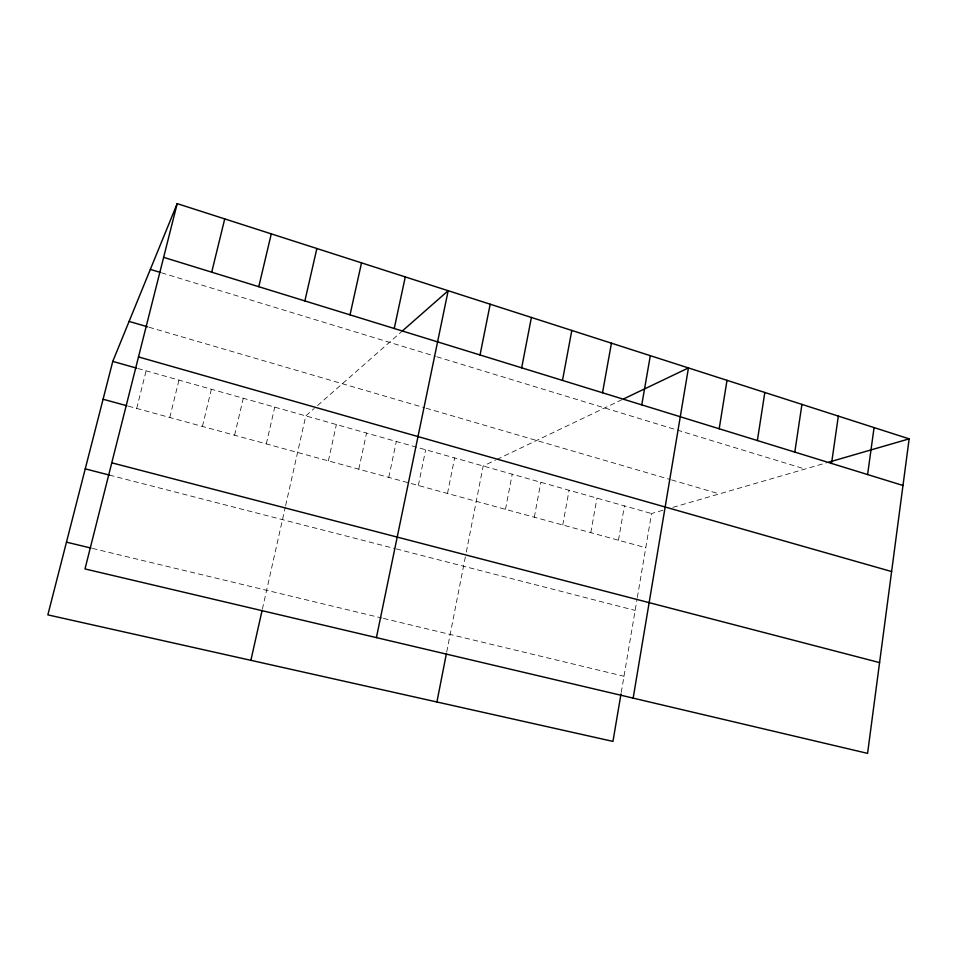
<?xml version="1.0" encoding="UTF-8"?>
<svg xmlns="http://www.w3.org/2000/svg" width="957" height="957" viewBox="0 0 957 957"><rect width="100%" height="100%" fill="white"/><g stroke="black" fill="none" stroke-linecap="round" stroke-linejoin="round"><path stroke-width="0.72" stroke-dasharray="4.79 3.59" d="M621.249 692.461L637.087 598.95M637.326 597.515L651.55 513.55L665.893 509.387M618.461 540.226L624.431 505.894M590.792 532.666L596.941 498.13M562.752 524.986L569.08 490.259M534.317 517.211L540.837 482.28M505.487 509.327L512.21 474.193M446.716 651.98L466.023 553.469M466.31 552.057L483.177 465.999L495.57 460.078M447.493 493.453L454.611 457.936M418.329 485.474L425.662 449.754M388.769 477.387L396.306 441.464M358.791 469.193L366.555 433.066M328.395 460.879L336.374 424.537M262.374 609.166L285.33 506.971M285.641 505.559L305.785 415.9L314.231 408.472M266.309 443.892L274.755 407.144M234.597 435.22L243.281 398.256M202.429 426.415L211.353 389.236M169.796 417.491L178.971 380.085M136.684 408.436L146.11 370.814M317.568 405.529L402.741 330.643M496.862 459.456L622.469 399.452M672.843 507.377L827.41 462.554M92.422 548.409L382.01 618.055M383.458 618.401L623.988 676.252M109.397 475.079L394.87 548.564M396.294 548.923L635.149 610.41M128.286 406.139L645.76 547.703M137.784 368.457L651.55 513.55M149.017 327.234L424.693 407.778M426.104 408.196L670.187 479.505M671.611 479.924L719.377 493.884M161.458 272.781L435.375 356.327M436.799 356.758L805.004 469.05"/><path stroke-width="1.44" d="M909.15 438.856L867.58 753.374L84.994 568.937L177.189 203.626L909.15 438.856L828.81 462.147M867.604 474.552L874.076 427.576M831.549 463.427L838.332 416.092M794.812 452.099L801.93 404.392M757.37 440.543L764.822 392.478M719.197 428.76L727.009 380.324M633.151 698.12L688.454 367.931L623.737 398.854M620.997 693.933L612.958 741.4L47.85 614.873L112.77 361.399L177.189 203.626M641.764 404.871L650.317 355.669M602.515 392.765L611.439 343.18M562.489 380.419L571.808 330.44M521.673 367.823L531.398 317.461M436.918 701.983L446.429 653.44M480.043 354.975L490.187 304.218M376.412 637.613L448.163 290.713L402.741 330.643M394.236 328.502L405.278 276.932M350.023 314.853L361.519 262.864M250.878 660.33L262.051 610.626M304.876 300.929L316.863 248.509M258.785 286.705L271.274 233.867M211.712 272.183L224.728 218.902M66.476 542.164L90.987 548.062M85.245 468.858L109.397 475.079M111.778 462.817L879.579 662.603M103.081 399.236L126.886 405.756M112.77 361.399L136.384 368.062M138.502 356.925L891.613 571.544M129.099 321.42L147.593 326.815M150.345 269.384L160.07 272.35M163.635 257.349L902.989 485.474"/></g></svg>
